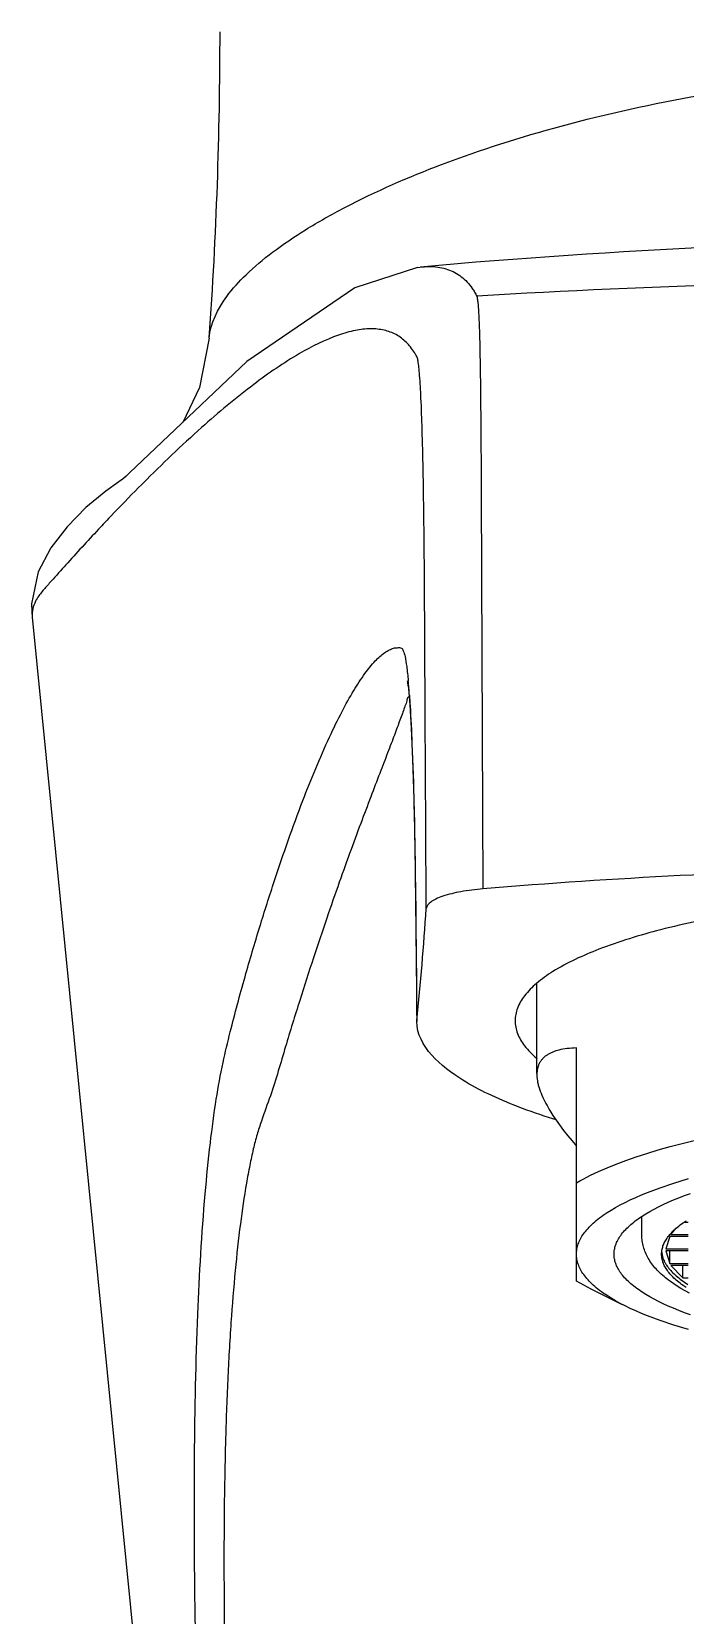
# Model space of a CAD drawing. Extents: x -12995 to -12401, y -628 to -208.
# Drawn here: x -12810.6 to -12794.09, y -375.79 to -335.79 of the extents above; entities that cross this region are included whole.
import ezdxf

# ---------------------------------------------------------------- set-up
doc = ezdxf.new("R2010")
doc.units = 0
doc.header["$LTSCALE"] = 7
doc.header["$MEASUREMENT"] = 0
doc.layers.get('0').update_dxf_attribs({"color": 2, "linetype": 'CONTINUOUS'})
doc.layers.add('D', color=2, linetype='CONTINUOUS')
doc.layers.add('Make2D 표시선', color=7, linetype='CONTINUOUS')

msp = doc.modelspace()

# ---------------------------------------------------------------- linework, layer by layer
at = {"color": 2}
for p, q in [((-12794.117, -365.855), (-12794.016, -365.855)), ((-12794.482, -366.22), (-12794.581, -366.535)), ((-12794.016, -366.22), (-12794.482, -366.22)), ((-12794.452, -366.171), (-12794.322, -366.012)), ((-12794.452, -366.171), (-12794.016, -366.171)), ((-12794.581, -366.535), (-12794.016, -366.535)), ((-12794.581, -366.584), (-12794.482, -366.899)), ((-12794.016, -366.584), (-12794.581, -366.584)), ((-12794.482, -366.899), (-12794.482, -366.584)), ((-12794.482, -366.899), (-12794.016, -366.899)), ((-12794.016, -366.948), (-12794.452, -366.948)), ((-12794.452, -366.948), (-12794.148, -367.263)), ((-12794.148, -367.263), (-12794.148, -366.948)), ((-12794.148, -367.263), (-12794.016, -367.263))]:
    msp.add_line(p, q, dxfattribs=at)
at = {"layer": 'D', "color": 7, "linetype": 'Continuous'}
for p, q in [((-12800.856, -341.749), (-12800.728, -341.734)), ((-12806.113, -343.535), (-12806.113, -343.534)), ((-12805.161, -344.122), (-12808.126, -346.934)), ((-12808.28, -347.077), (-12808.397, -347.161)), ((-12808.087, -346.894), (-12808.126, -346.934)), ((-12808.397, -347.161), (-12808.725, -347.394)), ((-12807.826, -347.234), (-12807.9, -347.309)), ((-12807.785, -347.193), (-12807.826, -347.234)), ((-12799.241, -348.718), (-12799.24, -348.836)), ((-12810.127, -348.85), (-12810.434, -349.436)), ((-12810.112, -348.827), (-12810.127, -348.85)), ((-12799.24, -348.836), (-12799.238, -349.516)), ((-12810.434, -349.436), (-12810.6, -350.241)), ((-12800.678, -349.481), (-12800.679, -349.366)), ((-12799.238, -349.517), (-12799.201, -357.442)), ((-12810.6, -350.241), (-12810.583, -350.594)), ((-12810.586, -350.575), (-12810.585, -350.583)), ((-12810.585, -350.583), (-12810.584, -350.593)), ((-12801.105, -352.197), (-12801.107, -352.189)), ((-12801.105, -352.198), (-12801.105, -352.197)), ((-12801.015, -353.385), (-12800.982, -354.173)), ((-12800.902, -357.761), (-12800.875, -360.79)), ((-12800.873, -360.792), (-12800.874, -360.79))]:
    msp.add_line(p, q, dxfattribs=at)
for points in [[(-12800.856, -341.749), (-12802.433, -342.265), (-12805.161, -344.122)], [(-12806.113, -343.535), (-12806.361, -344.783), (-12806.782, -345.66)], [(-12808.088, -346.893), (-12808.21, -347.018), (-12808.28, -347.077)], [(-12808.725, -347.394), (-12809.228, -347.812), (-12809.703, -348.302), (-12810.112, -348.827)], [(-12810.585, -350.583), (-12807.985, -376.778), (-12806.368, -403.911), (-12805.834, -430.795)], [(-12801.107, -352.186), (-12801.084, -352.385), (-12801.051, -352.791), (-12801.015, -353.385)], [(-12800.982, -354.173), (-12800.95, -355.161), (-12800.924, -356.354), (-12800.902, -357.761)]]:
    msp.add_lwpolyline(points, dxfattribs=at)
for centre, radius, start, end in [((-12785.832, -507.923), 166.856, 84.8698, 95.13925), ((-12785.815, -575.143), 233.066, 90.00793, 93.33148), ((-12773.041, -381.85), 49.074, 135.2632, 136.4228), ((-13127.681, -351.73), 327.011, 0.24828, 0.39405), ((-12818.624, -353.774), 17.608, 3.9786, 5.173), ((-12874.272, -353.139), 73.794, 354.06665, 356.27048)]:
    msp.add_arc(centre, radius, start, end, dxfattribs=at)
for points, knots in [([(-12800.247, -339.15), (-12799.257, -338.774), (-12797.105, -338.092), (-12792.324, -337.045), (-12788.48, -336.723), (-12785.843, -336.724)], [0, 0, 0, 0, 0.216586, 0.460707, 1, 1, 1, 1]), ([(-12806.113, -343.535), (-12806.087, -343.156), (-12805.78, -342.561), (-12805.163, -341.889), (-12804.49, -341.326), (-12803.653, -340.762), (-12802.251, -339.973), (-12801.08, -339.466), (-12800.247, -339.15)], [0, 0, 0, 0, 0.15029, 0.247991, 0.363167, 0.496281, 0.647198, 1, 1, 1, 1]), ([(-12800.729, -341.734), (-12800.582, -341.72), (-12800.298, -341.724), (-12799.965, -341.834), (-12799.743, -341.979), (-12799.595, -342.115), (-12799.487, -342.251), (-12799.412, -342.372), (-12799.373, -342.436), (-12799.359, -342.471)], [0, 0, 0, 0, 0.265834, 0.504595, 0.621754, 0.741425, 0.866744, 0.932552, 1, 1, 1, 1]), ([(-12799.359, -342.471), (-12799.351, -342.491), (-12799.34, -342.549), (-12799.327, -342.659), (-12799.315, -342.815), (-12799.299, -343.116), (-12799.283, -343.606), (-12799.269, -344.328), (-12799.259, -345.22), (-12799.251, -346.267), (-12799.245, -347.451), (-12799.242, -348.283), (-12799.241, -348.718)], [0, 0, 0, 0, 0.010438, 0.028169, 0.053179, 0.085614, 0.172619, 0.288584, 0.432029, 0.600675, 0.791368, 1, 1, 1, 1]), ([(-12800.679, -349.366), (-12800.683, -348.92), (-12800.691, -348.079), (-12800.709, -346.904), (-12800.732, -345.909), (-12800.76, -345.118), (-12800.789, -344.593), (-12800.816, -344.282), (-12800.837, -344.132), (-12800.852, -344.031), (-12800.881, -343.975), (-12800.908, -343.938), (-12800.95, -343.862), (-12801.026, -343.757), (-12801.172, -343.594), (-12801.39, -343.432), (-12801.7, -343.318), (-12802.053, -343.286), (-12802.444, -343.332), (-12803.062, -343.51), (-12803.938, -343.953), (-12805.089, -344.748), (-12806.403, -345.849), (-12807.305, -346.713), (-12807.785, -347.193)], [0, 0, 0, 0, 0.096383, 0.18194, 0.254177, 0.311531, 0.353144, 0.36799, 0.37897, 0.386106, 0.389652, 0.392591, 0.395896, 0.408477, 0.420416, 0.443283, 0.466292, 0.491094, 0.519034, 0.551068, 0.629661, 0.729957, 0.85324, 1, 1, 1, 1]), ([(-12808.592, -348.021), (-12808.682, -348.116), (-12809.051, -348.507), (-12809.415, -348.903), (-12809.689, -349.206)], [0, 0, 0, 0, 0.241731, 1, 1, 1, 1]), ([(-12809.689, -349.206), (-12809.813, -349.343), (-12809.999, -349.552), (-12810.247, -349.828), (-12810.369, -349.969), (-12810.421, -350.044)], [0, 0, 0, 0, 0.498742, 0.75405, 1, 1, 1, 1]), ([(-12810.421, -350.044), (-12810.451, -350.087), (-12810.547, -350.247), (-12810.6, -350.441), (-12810.586, -350.575)], [0, 0, 0, 0, 0.281141, 1, 1, 1, 1]), ([(-12805.096, -430.794), (-12805.093, -424.647), (-12805.181, -415.426), (-12805.443, -404.673), (-12805.635, -398.531), (-12805.8, -393.927), (-12805.954, -390.091), (-12806.087, -387.024), (-12806.292, -382.527), (-12806.471, -377.446), (-12806.504, -371.929), (-12806.429, -368.365), (-12806.279, -365.723), (-12806.1, -363.914), (-12805.953, -362.808), (-12805.784, -361.872), (-12805.535, -360.843), (-12805.227, -359.698), (-12804.849, -358.426), (-12804.378, -356.937), (-12803.814, -355.331), (-12803.229, -353.913), (-12802.782, -352.993), (-12802.485, -352.456), (-12802.206, -352.026), (-12801.947, -351.701), (-12801.734, -351.503), (-12801.571, -351.405), (-12801.479, -351.367), (-12801.407, -351.352), (-12801.356, -351.355), (-12801.308, -351.343), (-12801.246, -351.36), (-12801.2, -351.45), (-12801.159, -351.603), (-12801.12, -351.86), (-12801.099, -352.065), (-12801.087, -352.187)], [0, 0, 0, 0, 0.22612, 0.339145, 0.395644, 0.452133, 0.50861, 0.536844, 0.565056, 0.674219, 0.723811, 0.767959, 0.805321, 0.821112, 0.83483, 0.846323, 0.85609, 0.873769, 0.889929, 0.904901, 0.931195, 0.952517, 0.961289, 0.9688, 0.975066, 0.980127, 0.984067, 0.985672, 0.987084, 0.987727, 0.988343, 0.988944, 0.98955, 0.990532, 0.992393, 0.995497, 1, 1, 1, 1]), ([(-12801.107, -352.189), (-12801.107, -352.187), (-12801.108, -352.182), (-12801.111, -352.192), (-12801.107, -352.205), (-12801.106, -352.236), (-12801.099, -352.276), (-12801.094, -352.308), (-12801.091, -352.326)], [0, 0, 0, 0, 0.032514, 0.04822, 0.151611, 0.350152, 0.637964, 1, 1, 1, 1]), ([(-12801.068, -352.602), (-12801.075, -352.599), (-12801.093, -352.598), (-12801.113, -352.62), (-12801.118, -352.653), (-12801.126, -352.702), (-12801.141, -352.762), (-12801.183, -352.854), (-12801.223, -352.981), (-12801.284, -353.142), (-12801.348, -353.32), (-12801.42, -353.513), (-12801.5, -353.723), (-12801.62, -354.039), (-12801.789, -354.478), (-12802.014, -355.063), (-12802.265, -355.727), (-12802.542, -356.471), (-12802.84, -357.299), (-12803.158, -358.21), (-12803.493, -359.205), (-12803.839, -360.286), (-12804.135, -361.239), (-12804.369, -362.045), (-12804.566, -362.674), (-12804.767, -363.201), (-12804.911, -363.649), (-12805.008, -364.022), (-12805.094, -364.434), (-12805.212, -365.063), (-12805.341, -365.947), (-12805.469, -367.12), (-12805.574, -368.434), (-12805.654, -369.88), (-12805.731, -372.037), (-12805.751, -374.332), (-12805.727, -376.747), (-12805.689, -378.674), (-12805.619, -380.659), (-12805.526, -382.342), (-12805.437, -383.702), (-12805.348, -384.732), (-12805.261, -385.78), (-12805.197, -386.854), (-12805.137, -387.945), (-12805.062, -389.408), (-12804.968, -391.238), (-12804.861, -393.433), (-12804.724, -396.361), (-12804.564, -400.021), (-12804.335, -405.879), (-12804.101, -413.205), (-12803.905, -421.999), (-12803.833, -427.862), (-12803.812, -430.794)], [0, 0, 0, 0, 0.000309, 0.0006, 0.001033, 0.001542, 0.002499, 0.003384, 0.005365, 0.007547, 0.009938, 0.012549, 0.015389, 0.018467, 0.025364, 0.033287, 0.042268, 0.052324, 0.063463, 0.075685, 0.088985, 0.103359, 0.118798, 0.126903, 0.135252, 0.143822, 0.148313, 0.153133, 0.158459, 0.16431, 0.17743, 0.192405, 0.209136, 0.227509, 0.247398, 0.291153, 0.314689, 0.339137, 0.364386, 0.390165, 0.403173, 0.41616, 0.429421, 0.443136, 0.457023, 0.470953, 0.498791, 0.526623, 0.554462, 0.610141, 0.665825, 0.777206, 0.888599, 1, 1, 1, 1]), ([(-12801.058, -352.553), (-12801.052, -352.641), (-12801.025, -353.048), (-12801.006, -353.455), (-12800.993, -353.774)], [0, 0, 0, 0, 0.217599, 1, 1, 1, 1]), ([(-12800.993, -353.774), (-12800.951, -354.816), (-12800.9, -357.147), (-12800.884, -359.479), (-12800.874, -360.767)], [0, 0, 0, 0, 0.447378, 1, 1, 1, 1]), ([(-12785.847, -356.895), (-12786.977, -356.895), (-12791.432, -356.941), (-12795.887, -357.163), (-12799.201, -357.442)], [0, 0, 0, 0, 0.253633, 1, 1, 1, 1]), ([(-12799.201, -357.442), (-12799.388, -357.458), (-12799.731, -357.501), (-12800.129, -357.59), (-12800.382, -357.691), (-12800.535, -357.776), (-12800.63, -357.873), (-12800.634, -357.939)], [0, 0, 0, 0, 0.358928, 0.658488, 0.777314, 0.873183, 1, 1, 1, 1]), ([(-12785.847, -357.525), (-12786.662, -357.525), (-12788.265, -357.565), (-12790.592, -357.744), (-12792.737, -358.035), (-12794.622, -358.424), (-12796.176, -358.896), (-12797.226, -359.372), (-12797.836, -359.801), (-12798.146, -360.111), (-12798.342, -360.433), (-12798.388, -360.664), (-12798.388, -360.772)], [0, 0, 0, 0, 0.181413, 0.356349, 0.518591, 0.662604, 0.783824, 0.879269, 0.917203, 0.949074, 0.975996, 1, 1, 1, 1]), ([(-12797.36, -363.271), (-12797.384, -363.264), (-12797.704, -363.164), (-12798.281, -362.967), (-12799.049, -362.641), (-12800.034, -362.122), (-12800.859, -361.421), (-12800.873, -360.792)], [0.7237513, 0.7237513, 0.7237513, 0.7237513, 0.7284638, 0.7863759, 0.8378092, 0.8826214, 1, 1, 1, 1]), ([(-12798.388, -360.772), (-12798.388, -360.88), (-12798.341, -361.11), (-12798.146, -361.433), (-12797.954, -361.624), (-12797.842, -361.719), (-12797.838, -361.722)], [0, 0, 0, 0, 0.02400305, 0.05092481, 0.08279624, 0.08371974, 0.08371974, 0.08371974, 0.08371974])]:
    msp.add_open_spline(points, degree=3, knots=knots, dxfattribs=at)
for points in [[(-12800.634, -357.939), (-12800.647, -355.397), (-12800.66, -352.855), (-12800.674, -350.313)], [(-12800.873, -360.79), (-12800.875, -360.782), (-12800.874, -360.775), (-12800.874, -360.767)]]:
    msp.add_open_spline(points, degree=3, dxfattribs=at)
at = {"layer": 'Make2D 표시선'}
for p, q in [((-12797.838, -362.1), (-12797.838, -359.821)), ((-12796.84, -364.867), (-12796.84, -361.459)), ((-12796.84, -367.348), (-12796.84, -364.867)), ((-12795.188, -366.182), (-12795.188, -365.711)), ((-12796.468, -367.549), (-12796.84, -367.348)), ((-12795.673, -367.942), (-12796.468, -367.549))]:
    msp.add_line(p, q, dxfattribs=at)
for points in [[(-12796.84, -361.459), (-12796.899, -361.461), (-12796.958, -361.464), (-12797.017, -361.469), (-12797.076, -361.475), (-12797.128, -361.482), (-12797.179, -361.49), (-12797.23, -361.5), (-12797.256, -361.506), (-12797.281, -361.512), (-12797.321, -361.523), (-12797.36, -361.534), (-12797.379, -361.541), (-12797.399, -361.547), (-12797.418, -361.554), (-12797.437, -361.562), (-12797.456, -361.57), (-12797.474, -361.578), (-12797.493, -361.587), (-12797.511, -361.596), (-12797.529, -361.605), (-12797.547, -361.616), (-12797.564, -361.626), (-12797.582, -361.637), (-12797.597, -361.648), (-12797.612, -361.659), (-12797.628, -361.67), (-12797.642, -361.682), (-12797.657, -361.695), (-12797.67, -361.708), (-12797.684, -361.721), (-12797.69, -361.728), (-12797.697, -361.735), (-12797.709, -361.748), (-12797.72, -361.762), (-12797.731, -361.777), (-12797.742, -361.791), (-12797.752, -361.807), (-12797.761, -361.822), (-12797.77, -361.838), (-12797.778, -361.854), (-12797.782, -361.862), (-12797.786, -361.87), (-12797.794, -361.887), (-12797.8, -361.905), (-12797.807, -361.922), (-12797.812, -361.94), (-12797.817, -361.958), (-12797.822, -361.975), (-12797.826, -361.994), (-12797.829, -362.01), (-12797.831, -362.027), (-12797.834, -362.044), (-12797.835, -362.061), (-12797.837, -362.078), (-12797.838, -362.096), (-12797.838, -362.113), (-12797.838, -362.13), (-12797.838, -362.151), (-12797.837, -362.172), (-12797.836, -362.192), (-12797.834, -362.213), (-12797.832, -362.234), (-12797.83, -362.254), (-12797.827, -362.275), (-12797.823, -362.296), (-12797.819, -362.32), (-12797.813, -362.345), (-12797.808, -362.37), (-12797.802, -362.394), (-12797.788, -362.443), (-12797.773, -362.491), (-12797.754, -362.546), (-12797.733, -362.6), (-12797.711, -362.654), (-12797.687, -362.707), (-12797.663, -362.76), (-12797.637, -362.812), (-12797.61, -362.864), (-12797.582, -362.915), (-12797.546, -362.978), (-12797.509, -363.04), (-12797.432, -363.163), (-12797.352, -363.283), (-12797.268, -363.401), (-12797.165, -363.539), (-12797.059, -363.675), (-12796.951, -363.808), (-12796.84, -363.94)], [(-12796.84, -364.867), (-12796.756, -364.818), (-12796.668, -364.77), (-12796.577, -364.721), (-12796.482, -364.673), (-12796.281, -364.577), (-12796.066, -364.483), (-12795.835, -364.389), (-12795.59, -364.298), (-12795.331, -364.208), (-12795.058, -364.12), (-12794.771, -364.034), (-12794.47, -363.95), (-12793.831, -363.791), (-12793.144, -363.644), (-12792.414, -363.51), (-12791.648, -363.39), (-12790.852, -363.286), (-12790.033, -363.198), (-12789.198, -363.126), (-12788.354, -363.071), (-12787.509, -363.032), (-12786.668, -363.009), (-12785.839, -363.002)], [(-12794.009, -368.571), (-12794.378, -368.46), (-12794.724, -368.343), (-12794.888, -368.284), (-12795.045, -368.223), (-12795.196, -368.162), (-12795.341, -368.099), (-12795.479, -368.036), (-12795.61, -367.973), (-12795.734, -367.909), (-12795.852, -367.844), (-12795.962, -367.779), (-12796.066, -367.713), (-12796.163, -367.647), (-12796.209, -367.614), (-12796.254, -367.581), (-12796.296, -367.548), (-12796.337, -367.515), (-12796.376, -367.482), (-12796.414, -367.449), (-12796.45, -367.415), (-12796.484, -367.382), (-12796.517, -367.349), (-12796.547, -367.316), (-12796.577, -367.283), (-12796.604, -367.249), (-12796.63, -367.216), (-12796.655, -367.183), (-12796.678, -367.15), (-12796.699, -367.117), (-12796.719, -367.084), (-12796.737, -367.052), (-12796.753, -367.019), (-12796.768, -366.986), (-12796.782, -366.953), (-12796.794, -366.921), (-12796.805, -366.889), (-12796.814, -366.856), (-12796.821, -366.824), (-12796.828, -366.792), (-12796.832, -366.76), (-12796.836, -366.728), (-12796.838, -366.697), (-12796.838, -366.665), (-12796.838, -366.634), (-12796.836, -366.602), (-12796.832, -366.57), (-12796.828, -366.538), (-12796.821, -366.506), (-12796.814, -366.474), (-12796.805, -366.442), (-12796.794, -366.409), (-12796.782, -366.377), (-12796.768, -366.344), (-12796.753, -366.312), (-12796.737, -366.279), (-12796.719, -366.246), (-12796.699, -366.213), (-12796.678, -366.18), (-12796.655, -366.147), (-12796.63, -366.114), (-12796.604, -366.081), (-12796.577, -366.048), (-12796.547, -366.015), (-12796.517, -365.981), (-12796.484, -365.948), (-12796.45, -365.915), (-12796.414, -365.882), (-12796.376, -365.849), (-12796.337, -365.815), (-12796.296, -365.782), (-12796.254, -365.749), (-12796.209, -365.716), (-12796.163, -365.683), (-12796.066, -365.617), (-12795.962, -365.552), (-12795.852, -365.487), (-12795.734, -365.422), (-12795.61, -365.358), (-12795.479, -365.294), (-12795.341, -365.231), (-12795.196, -365.169), (-12795.045, -365.107), (-12794.888, -365.047), (-12794.724, -364.987), (-12794.378, -364.871), (-12794.009, -364.759)], [(-12793.957, -368.198), (-12794.107, -368.144), (-12794.25, -368.089), (-12794.388, -368.032), (-12794.52, -367.975), (-12794.646, -367.918), (-12794.766, -367.86), (-12794.879, -367.801), (-12794.987, -367.742), (-12795.088, -367.683), (-12795.183, -367.623), (-12795.272, -367.562), (-12795.314, -367.532), (-12795.354, -367.502), (-12795.393, -367.472), (-12795.43, -367.442), (-12795.466, -367.411), (-12795.501, -367.381), (-12795.533, -367.351), (-12795.565, -367.32), (-12795.594, -367.29), (-12795.623, -367.26), (-12795.649, -367.229), (-12795.675, -367.199), (-12795.698, -367.169), (-12795.721, -367.138), (-12795.742, -367.108), (-12795.761, -367.078), (-12795.779, -367.048), (-12795.796, -367.018), (-12795.811, -366.988), (-12795.824, -366.958), (-12795.837, -366.929), (-12795.848, -366.899), (-12795.857, -366.869), (-12795.866, -366.84), (-12795.873, -366.81), (-12795.878, -366.781), (-12795.883, -366.752), (-12795.886, -366.723), (-12795.888, -366.694), (-12795.888, -366.665), (-12795.888, -366.636), (-12795.886, -366.607), (-12795.883, -366.578), (-12795.878, -366.549), (-12795.873, -366.52), (-12795.866, -366.491), (-12795.857, -366.461), (-12795.848, -366.431), (-12795.837, -366.402), (-12795.824, -366.372), (-12795.811, -366.342), (-12795.796, -366.312), (-12795.779, -366.282), (-12795.761, -366.252), (-12795.742, -366.222), (-12795.721, -366.192), (-12795.698, -366.162), (-12795.675, -366.131), (-12795.649, -366.101), (-12795.623, -366.071), (-12795.594, -366.041), (-12795.565, -366.01), (-12795.533, -365.98), (-12795.501, -365.95), (-12795.466, -365.919), (-12795.43, -365.889), (-12795.393, -365.859), (-12795.354, -365.828), (-12795.314, -365.798), (-12795.272, -365.768), (-12795.183, -365.708), (-12795.088, -365.648), (-12794.987, -365.588), (-12794.879, -365.529), (-12794.766, -365.471), (-12794.646, -365.412), (-12794.52, -365.355), (-12794.388, -365.298), (-12794.25, -365.242), (-12794.107, -365.187), (-12793.957, -365.132)], [(-12794.067, -367.508), (-12794.145, -367.455), (-12794.182, -367.429), (-12794.218, -367.402), (-12794.252, -367.376), (-12794.285, -367.349), (-12794.317, -367.322), (-12794.347, -367.295), (-12794.376, -367.269), (-12794.403, -367.242), (-12794.429, -367.215), (-12794.454, -367.189), (-12794.478, -367.162), (-12794.5, -367.135), (-12794.521, -367.109), (-12794.541, -367.082), (-12794.559, -367.055), (-12794.576, -367.029), (-12794.592, -367.002), (-12794.607, -366.976), (-12794.62, -366.95), (-12794.632, -366.923), (-12794.643, -366.897), (-12794.653, -366.871), (-12794.661, -366.845), (-12794.669, -366.819), (-12794.675, -366.793), (-12794.68, -366.767), (-12794.684, -366.742), (-12794.686, -366.716), (-12794.688, -366.691), (-12794.688, -366.665), (-12794.688, -366.64), (-12794.686, -366.614), (-12794.684, -366.589), (-12794.68, -366.563), (-12794.675, -366.537), (-12794.669, -366.511), (-12794.661, -366.485), (-12794.653, -366.459), (-12794.643, -366.433), (-12794.632, -366.407), (-12794.62, -366.381), (-12794.607, -366.354), (-12794.592, -366.328), (-12794.576, -366.302), (-12794.559, -366.275), (-12794.541, -366.248), (-12794.521, -366.222), (-12794.5, -366.195), (-12794.478, -366.169), (-12794.454, -366.142), (-12794.429, -366.115), (-12794.403, -366.088), (-12794.376, -366.062), (-12794.347, -366.035), (-12794.317, -366.008), (-12794.285, -365.982), (-12794.252, -365.955), (-12794.218, -365.928), (-12794.182, -365.902), (-12794.145, -365.875), (-12794.067, -365.822)], [(-12793.986, -367.65), (-12794.094, -367.592), (-12794.2, -367.532), (-12794.291, -367.476), (-12794.38, -367.418), (-12794.467, -367.357), (-12794.51, -367.325), (-12794.553, -367.292), (-12794.589, -367.263), (-12794.625, -367.233), (-12794.661, -367.202), (-12794.696, -367.171), (-12794.73, -367.139), (-12794.763, -367.106), (-12794.796, -367.073), (-12794.828, -367.038), (-12794.855, -367.007), (-12794.882, -366.975), (-12794.909, -366.942), (-12794.934, -366.908), (-12794.959, -366.874), (-12794.982, -366.839), (-12795.005, -366.804), (-12795.026, -366.768), (-12795.045, -366.734), (-12795.063, -366.699), (-12795.08, -366.664), (-12795.096, -366.628), (-12795.11, -366.592), (-12795.124, -366.555), (-12795.136, -366.518), (-12795.147, -366.48), (-12795.157, -366.444), (-12795.165, -366.407), (-12795.172, -366.37), (-12795.178, -366.333), (-12795.183, -366.295), (-12795.186, -366.258), (-12795.188, -366.22), (-12795.188, -366.201), (-12795.188, -366.182)], [(-12794.686, -366.612), (-12794.685, -366.626), (-12794.683, -366.64), (-12794.681, -366.654), (-12794.678, -366.668), (-12794.676, -366.682), (-12794.673, -366.696), (-12794.669, -366.71), (-12794.666, -366.723), (-12794.662, -366.737), (-12794.658, -366.75), (-12794.653, -366.764), (-12794.648, -366.777), (-12794.643, -366.79), (-12794.638, -366.804), (-12794.632, -366.817), (-12794.627, -366.829), (-12794.62, -366.844), (-12794.612, -366.859), (-12794.605, -366.874), (-12794.597, -366.888), (-12794.589, -366.902), (-12794.58, -366.916), (-12794.571, -366.93), (-12794.563, -366.944), (-12794.544, -366.971), (-12794.525, -366.998), (-12794.504, -367.024), (-12794.483, -367.05), (-12794.457, -367.079), (-12794.431, -367.108), (-12794.403, -367.136), (-12794.375, -367.163), (-12794.346, -367.19), (-12794.317, -367.216), (-12794.287, -367.241), (-12794.256, -367.266), (-12794.219, -367.295), (-12794.182, -367.323), (-12794.144, -367.35), (-12794.106, -367.377), (-12794.028, -367.428)]]:
    msp.add_lwpolyline(points, dxfattribs=at)
msp.add_arc((-12916.196, -335.801), 110.354, 355.98852, 0.00329, dxfattribs=at)

doc.saveas('drawing.dxf')
